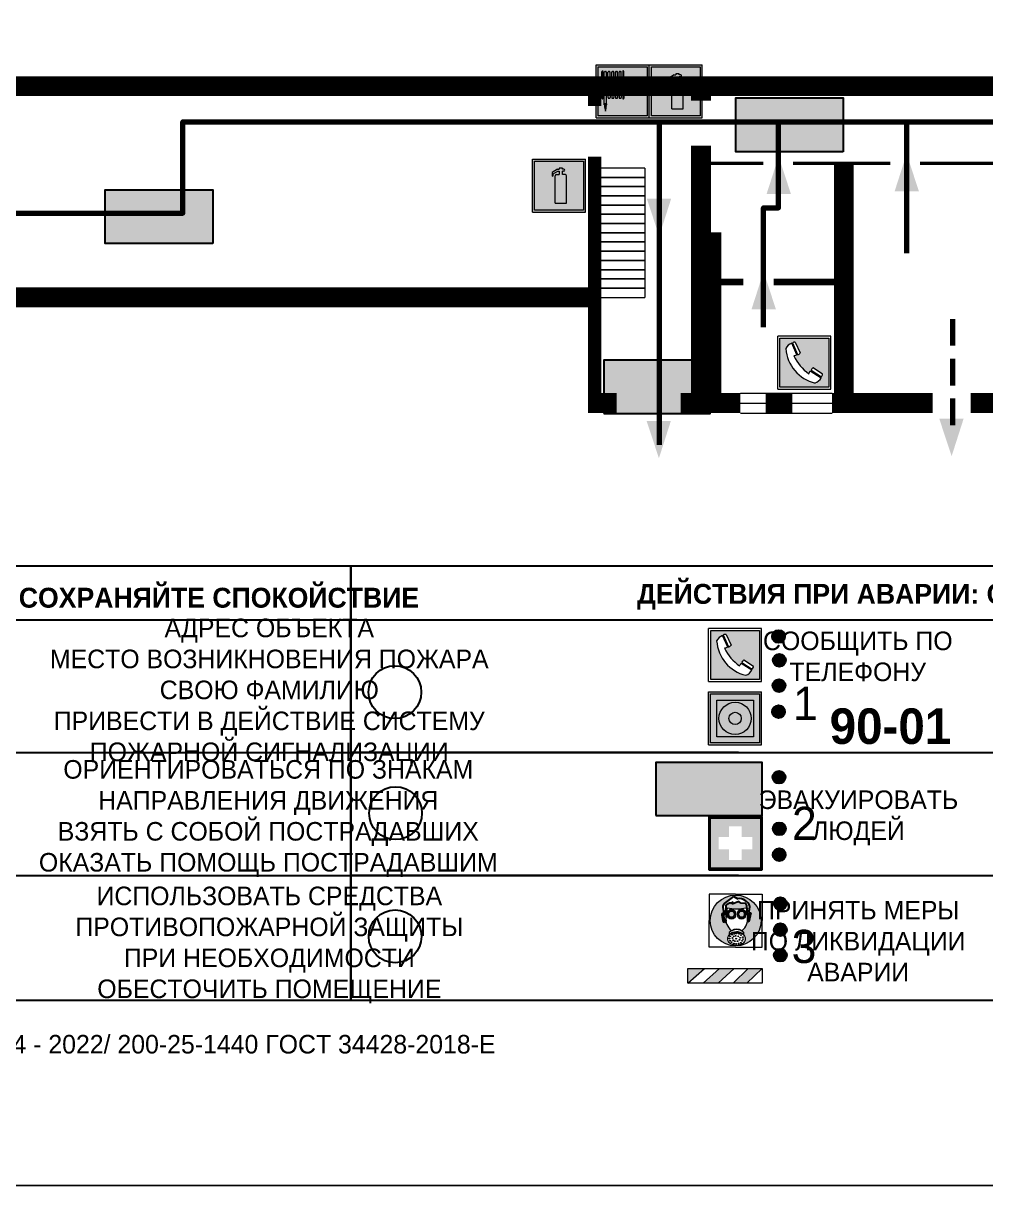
# Model space of a CAD drawing. Header units: millimetres. Extents: x 13810 to 67229, y 12374 to 21950.
# Drawn here: x 44478.2 to 44623.2, y 14153 to 14329.4 of the extents above; entities that cross this region are included whole.
import ezdxf

# ---------------------------------------------------------------- set-up
doc = ezdxf.new("R2010")
doc.units = ezdxf.units.MM
doc.linetypes.add('{ Wide Dash }', pattern=[12, 4, -2, 4, -2])
doc.layers.add('План_Штампы', color=7, linetype='Continuous')
doc.styles.add('обычный', font='arial.ttf')

# ---------------------------------------------------------------- blocks, each defined once
blk = doc.blocks.new('A$C38D26F80')
h = blk.add_hatch(color=5)
h.dxf.hatch_style = 1
h.paths.add_polyline_path([(-8.77, -4.48, 1), (-0.19, -4.48, 1)])
h.paths.add_polyline_path([(-6.75, -3.58), (-6.75, -3.31), (-6.62, -3.22), (-6.5, -3.22), (-6.42, -3.3), (-6.39, -3.28), (-6.59, -2.23), (-6.59, -2.01), (-6.38, -1.58), (-4.76, -0.4), (-4.13, -0.79, -0.362848), (-2.1, -2.1, -0.201049), (-2.17, -2.48, 0.085434), (-2.26, -3.13), (-1.9, -3.16), (-2.25, -4.7), (-2.4, -4.59), (-2.43, -4.34), (-2.36, -4.34), (-2.14, -3.34), (-2.47, -3.42), (-2.58, -1.95), (-2.77, -1.58), (-3.58, -1.52), (-3.92, -1.26), (-5.05, -1.73), (-4.87, -1.39), (-5.41, -1.6), (-5.41, -1.46), (-6.13, -1.87), (-6.18, -3.5), (-6.56, -3.47), (-6.37, -4.59), (-6.16, -4.43), (-6.16, -4.66), (-6.36, -4.79), (-6.37, -4.8), (-6.51, -4.76)], flags=16)
h.paths.add_polyline_path([(-6.51, -4.76), (-6.36, -4.79), (-6.37, -4.8)], flags=0)
h.paths.add_polyline_path([(-5.92, -2.34, 0.089508), (-2.67, -2.35), (-2.48, -3.88, -0.268602), (-3.4, -6.18, 0.262449), (-5.2, -6.18, -0.268602), (-6.11, -3.88)], flags=16)
edge = h.paths.add_edge_path(flags=16)
edge.add_ellipse((-5.19, -3.41), major_axis=(0, 0.842), ratio=0.848992, start_angle=0, end_angle=360)
edge = h.paths.add_edge_path(flags=0)
edge.add_ellipse((-5.19, -3.39), major_axis=(0, 0.665), ratio=0.853798, start_angle=0, end_angle=360)
edge = h.paths.add_edge_path(flags=0)
edge.add_ellipse((-5.19, -3.4), major_axis=(0, 0.528), ratio=0.864094, start_angle=0, end_angle=360)
edge = h.paths.add_edge_path(flags=16)
edge.add_ellipse((-3.47, -3.4), major_axis=(0, 0.842), ratio=0.848992, start_angle=0, end_angle=360)
h.paths.add_polyline_path([(-3.13, -6.45), (-3.13, -6.84, 0.383174), (-5.57, -6.85), (-5.57, -6.49, -0.369952)], flags=16)
edge = h.paths.add_edge_path(flags=0)
edge.add_ellipse((-3.47, -3.39), major_axis=(0, 0.665), ratio=0.853798, start_angle=0, end_angle=360)
edge = h.paths.add_edge_path(flags=0)
edge.add_ellipse((-3.47, -3.4), major_axis=(0, 0.528), ratio=0.864094, start_angle=0, end_angle=360)
edge = h.paths.add_edge_path(flags=16)
edge.add_ellipse((-4.34, -7.57), major_axis=(-1.48, 0), ratio=0.744955, start_angle=0, end_angle=360)
h.paths.add_polyline_path([(-5.01, -6.85, -1), (-5.15, -6.85, -1)], flags=0)
h.paths.add_polyline_path([(-5.33, -7.14, -1), (-5.47, -7.14, -1)], flags=0)
h.paths.add_polyline_path([(-4.61, -6.71, -1), (-4.74, -6.71, -1)], flags=16)
h.paths.add_polyline_path([(-5.43, -7.51, -1), (-5.57, -7.51, -1)], flags=0)
h.paths.add_polyline_path([(-4.26, -6.67, -1), (-4.4, -6.67, -1)], flags=16)
h.paths.add_polyline_path([(-4.74, -7.14, -1), (-4.88, -7.14, -1)], flags=0)
h.paths.add_polyline_path([(-4.93, -7.43, -1), (-5.07, -7.43, -1)], flags=0)
h.paths.add_polyline_path([(-4.41, -7.07, -1), (-4.54, -7.07, -1)], flags=0)
h.paths.add_polyline_path([(-5.33, -7.87, -1), (-5.46, -7.87, -1)], flags=0)
h.paths.add_polyline_path([(-3.8, -6.71, -1), (-3.94, -6.71, -1)], flags=16)
h.paths.add_polyline_path([(-4.85, -7.78, -1), (-4.98, -7.78, -1)], flags=0)
h.paths.add_polyline_path([(-3.96, -7.14, -1), (-4.1, -7.14, -1)], flags=0)
h.paths.add_polyline_path([(-4.33, -7.53, -1), (-4.47, -7.53, -1)], flags=0)
h.paths.add_polyline_path([(-5.09, -8.12, -1), (-5.23, -8.12, -1)], flags=0)
h.paths.add_polyline_path([(-3.5, -6.94, -1), (-3.64, -6.94, -1)], flags=0)
h.paths.add_polyline_path([(-4.54, -7.97, -1), (-4.68, -7.97, -1)], flags=0)
h.paths.add_polyline_path([(-3.66, -7.39, -1), (-3.8, -7.39, -1)], flags=0)
h.paths.add_polyline_path([(-4.73, -8.35, -1), (-4.86, -8.35, -1)], flags=0)
h.paths.add_polyline_path([(-4.09, -7.96, -1), (-4.23, -7.96, -1)], flags=0)
h.paths.add_polyline_path([(-3.77, -7.74, -1), (-3.91, -7.74, -1)], flags=0)
h.paths.add_polyline_path([(-3.22, -7.27, -1), (-3.35, -7.27, -1)], flags=0)
h.paths.add_polyline_path([(-4.34, -8.4, -1), (-4.47, -8.4, -1)], flags=0)
h.paths.add_polyline_path([(-3.16, -7.61, -1), (-3.3, -7.61, -1)], flags=0)
h.paths.add_polyline_path([(-3.9, -8.35, -1), (-4.04, -8.35, -1)], flags=0)
h.paths.add_polyline_path([(-3.32, -7.91, -1), (-3.46, -7.91, -1)], flags=0)
h.paths.add_polyline_path([(-3.55, -8.23, -1), (-3.69, -8.23, -1)], flags=0)
at = {"color": 5, "lineweight": 5}
for p, q in [((-4.48, 0), (-8.96, 0)), ((-8.96, 0), (-8.96, -4.48)), ((-4.48, 0), (0, 0)), ((0, 0), (0, -4.48)), ((-6.59, -2.01), (-6.38, -1.58)), ((-6.38, -1.58), (-4.76, -0.4)), ((-6.13, -1.87), (-6.18, -3.5)), ((-5.41, -1.46), (-6.13, -1.87)), ((-4.87, -1.39), (-5.41, -1.6)), ((-5.41, -1.6), (-5.41, -1.46)), ((-3.92, -1.26), (-5.05, -1.73)), ((-5.05, -1.73), (-4.87, -1.39)), ((-4.76, -0.4), (-4.13, -0.79)), ((-3.58, -1.52), (-3.92, -1.26)), ((-2.77, -1.58), (-3.58, -1.52)), ((-2.58, -1.95), (-2.77, -1.58)), ((-2.47, -3.42), (-2.58, -1.95)), ((-6.75, -3.31), (-6.62, -3.22)), ((-6.75, -3.58), (-6.75, -3.31)), ((-6.51, -4.76), (-6.75, -3.58)), ((-6.62, -3.22), (-6.5, -3.22)), ((-6.59, -2.23), (-6.59, -2.01)), ((-6.39, -3.28), (-6.59, -2.23)), ((-6.18, -3.5), (-6.56, -3.47)), ((-6.56, -3.47), (-6.37, -4.59)), ((-6.5, -3.22), (-6.42, -3.3)), ((-6.42, -3.3), (-6.39, -3.28)), ((-5.92, -2.34), (-6.11, -3.88)), ((-2.67, -2.34), (-2.48, -3.88)), ((-2.14, -3.34), (-2.47, -3.42)), ((-2.36, -4.34), (-2.14, -3.34)), ((-1.9, -3.16), (-2.26, -3.13)), ((-2.25, -4.7), (-1.9, -3.16)), ((-8.96, -8.96), (-8.96, -4.48)), ((-6.37, -4.8), (-6.51, -4.76)), ((-6.37, -4.59), (-6.16, -4.43)), ((-6.16, -4.66), (-6.37, -4.8)), ((-6.16, -4.43), (-6.16, -4.66)), ((-2.43, -4.34), (-2.4, -4.59)), ((-2.43, -4.34), (-2.36, -4.34)), ((-2.4, -4.59), (-2.25, -4.7)), ((0, -8.96), (0, -4.48)), ((-5.57, -6.49), (-5.57, -6.85)), ((-3.13, -6.45), (-3.13, -6.84)), ((-4.48, -8.96), (-8.96, -8.96)), ((-4.48, -8.96), (0, -8.96))]:
    blk.add_line(p, q, dxfattribs=at)
at = {"color": 5}
for p, q in [((-6.59, -2.01), (-6.38, -1.58)), ((-6.38, -1.58), (-4.76, -0.4)), ((-6.13, -1.87), (-6.18, -3.5)), ((-5.41, -1.46), (-6.13, -1.87)), ((-4.87, -1.39), (-5.41, -1.6)), ((-5.41, -1.6), (-5.41, -1.46)), ((-3.92, -1.26), (-5.05, -1.73)), ((-5.05, -1.73), (-4.87, -1.39)), ((-4.76, -0.4), (-4.13, -0.79)), ((-3.58, -1.52), (-3.92, -1.26)), ((-2.77, -1.58), (-3.58, -1.52)), ((-2.58, -1.95), (-2.77, -1.58)), ((-2.47, -3.42), (-2.58, -1.95)), ((-6.75, -3.31), (-6.62, -3.22)), ((-6.75, -3.58), (-6.75, -3.31)), ((-6.51, -4.76), (-6.75, -3.58)), ((-6.62, -3.22), (-6.5, -3.22)), ((-6.59, -2.23), (-6.59, -2.01)), ((-6.39, -3.28), (-6.59, -2.23)), ((-6.18, -3.5), (-6.56, -3.47)), ((-6.56, -3.47), (-6.37, -4.59)), ((-6.5, -3.22), (-6.42, -3.3)), ((-6.42, -3.3), (-6.39, -3.28)), ((-2.14, -3.34), (-2.47, -3.42)), ((-2.36, -4.34), (-2.14, -3.34)), ((-2.26, -3.13), (-1.9, -3.16)), ((-1.9, -3.16), (-2.25, -4.7)), ((-6.37, -4.8), (-6.51, -4.76)), ((-6.36, -4.79), (-6.51, -4.76)), ((-6.37, -4.59), (-6.16, -4.43)), ((-6.16, -4.66), (-6.37, -4.8)), ((-6.16, -4.66), (-6.36, -4.79)), ((-6.16, -4.43), (-6.16, -4.66)), ((-2.4, -4.59), (-2.43, -4.34)), ((-2.43, -4.34), (-2.36, -4.34)), ((-2.25, -4.7), (-2.4, -4.59))]:
    blk.add_line(p, q, dxfattribs=at)
at = {"color": 5, "lineweight": 5}
for centre, radius in [((-4.48, -4.48), 4.29), ((-5.5, -7.51), 0.0678), ((-5.4, -7.14), 0.0678), ((-5.4, -7.87), 0.0678), ((-5.08, -6.85), 0.0678), ((-5, -7.43), 0.0678), ((-4.91, -7.78), 0.0678), ((-4.81, -7.14), 0.0678), ((-4.67, -6.71), 0.0678), ((-4.47, -7.07), 0.0678), ((-4.4, -7.53), 0.0678), ((-4.33, -6.67), 0.0678), ((-4.16, -7.96), 0.0678), ((-4.03, -7.14), 0.0678), ((-3.87, -6.71), 0.0678), ((-3.84, -7.74), 0.0678), ((-3.73, -7.39), 0.0678), ((-3.57, -6.94), 0.0678), ((-3.39, -7.91), 0.0678), ((-3.28, -7.27), 0.0678), ((-3.23, -7.61), 0.0678), ((-5.16, -8.12), 0.0678), ((-4.79, -8.35), 0.0678), ((-4.61, -7.97), 0.0678), ((-4.4, -8.4), 0.0678), ((-3.97, -8.35), 0.0678), ((-3.62, -8.23), 0.0678)]:
    blk.add_circle(centre, radius, dxfattribs=at)
at = {"color": 5}
for centre, radius, start, end in [((-3.89, -2.66), 1.88, 17.387, 97.1599), ((-0.35, -3.07), 1.91, 162.2553, 181.7878), ((-2.6, -2.2), 0.511, 326.3906, 11.8614)]:
    blk.add_arc(centre, radius, start, end, dxfattribs=at)
at = {"color": 5, "lineweight": 5}
for centre, radius, start, end in [((-3.66, -4.24), 2.47, 171.573, 231.7124), ((-4.28, 6.66), 9.15, 259.6987, 280.1569), ((-4.93, -4.24), 2.47, 308.2876, 8.427), ((-0.47, -3.05), 1.79, 161.5846, 182.4584), ((-2.6, -2.2), 0.513, 326.4781, 11.7739), ((-4.33, -7.88), 1.87, 50.358, 131.5662), ((-4.34, -8.2), 1.82, 48.4943, 132.3565), ((-4.3, -7.78), 1.83, 60.5889, 119.4111)]:
    blk.add_arc(centre, radius, start, end, dxfattribs=at)
for centre, major_axis, ratio in [((-5.19, -3.41), (0, 0.842), 0.848992), ((-5.19, -3.39), (0, 0.665), 0.853798), ((-5.19, -3.4), (0, 0.528), 0.864094), ((-3.47, -3.4), (0, 0.842), 0.848992), ((-3.47, -3.39), (0, 0.665), 0.853798), ((-3.47, -3.4), (0, 0.528), 0.864094), ((-4.34, -7.57), (-1.48, 0), 0.744955)]:
    blk.add_ellipse(centre, major_axis=major_axis, ratio=ratio, dxfattribs=at)
blk = doc.blocks.new('A$C47DD6509')
at = {"lineweight": 5}
for points in [[(-8.69, 0), (-11.19, 0), (-11.19, -2.22)], [(-4.22, 0), (-6.45, 0), (-8.91, -2.22), (-6.61, -2.22)], [(0, 0), (-2.09, 0), (-4.36, -2.22), (-2.29, -2.22)]]:
    blk.add_hatch(color=242, dxfattribs=at).paths.add_polyline_path(points)
at = {"color": 242, "lineweight": 5}
for p, q in [((-11.19, -2.22), (-8.69, 0)), ((-11.19, -2.22), (-11.19, 0)), ((-11.19, 0), (-8.69, 0)), ((-11.19, 0), (0, 0)), ((-8.91, -2.22), (-6.45, 0)), ((-6.61, -2.22), (-4.22, 0)), ((-4.36, -2.22), (-2.09, 0)), ((-2.29, -2.22), (0, 0)), ((0, 0), (0, -2.22)), ((0, -2.22), (-11.19, -2.22))]:
    blk.add_line(p, q, dxfattribs=at)
blk = doc.blocks.new('A$C32E8229D')
at = {"true_color": 0xffffff}
blk.add_hatch(color=7, dxfattribs=at).paths.add_polyline_path([(0, 0), (0, -8), (16, -8), (16, 0)])
h = blk.add_hatch(color=126)
h.paths.add_polyline_path([(0.2, -0.2), (15.8, -0.2), (15.8, -7.8), (0.2, -7.8)])
h.paths.add_polyline_path([(13.49, -2.05), (12.08, -2.05), (11.37, -2.63, 0.162397), (11.29, -2.84), (11.29, -3.63), (10.35, -3.63), (10.35, -4.05), (11.68, -4.05), (11.68, -3.48), (12.26, -4.28), (11.29, -5.1), (11.29, -6.78), (11.85, -6.78), (11.85, -5.44), (12.8, -4.64), (12.8, -5.94), (14.46, -5.94), (14.46, -5.39), (13.45, -5.39), (13.45, -3.97), (12.46, -2.59), (13.15, -2.59), (13.69, -3.34), (14.18, -3)], flags=16)
h.paths.add_polyline_path([(10.74, -1.82, 1), (11.8, -1.82, 1)], flags=16)
h.paths.add_polyline_path([(9.39, -3.59), (5.99, -3.59), (6.56, -3.03), (5.91, -3.03), (5.1, -3.83), (5.91, -4.64), (6.56, -4.64), (5.99, -4.09), (9.39, -4.09)], flags=16)
h.paths.add_polyline_path([(4.29, -1.08), (1.72, -1.08), (1.72, -6.6), (4.29, -6.6)], flags=16)
at = {"color": 126}
blk.add_lwpolyline([(16, -8), (0, -8), (0, 0), (16, 0)], close=True, dxfattribs=at)
blk = doc.blocks.new('A$C18900ED3')
h = blk.add_hatch(color=126)
h.paths.add_polyline_path([(-0.18, -0.18), (-7.02, -0.18), (-7.02, -7.02), (-0.18, -7.02)])
h.paths.add_polyline_path([(-5.89, -4.46), (-5.89, -2.77), (-4.46, -2.77), (-4.46, -1.31), (-2.77, -1.31), (-2.77, -2.77), (-1.33, -2.77), (-1.33, -4.46), (-2.77, -4.46), (-2.77, -5.89), (-4.46, -5.89), (-4.46, -4.46)], flags=16)
at = {"color": 126}
for p, q in [((-7.2, 0), (-7.2, -7.2)), ((0, 0), (-7.2, 0)), ((0, -7.2), (0, 0)), ((-7.02, -7.02), (-7.02, -0.18)), ((-7.02, -0.18), (-0.18, -0.18)), ((-0.18, -0.18), (-0.18, -7.02)), ((-7.2, -7.2), (0, -7.2)), ((-0.18, -7.02), (-7.02, -7.02))]:
    blk.add_line(p, q, dxfattribs=at)
blk = doc.blocks.new('A$C456E1F9C')
at = {"lineweight": 5}
h = blk.add_hatch(color=242, dxfattribs=at)
h.paths.add_polyline_path([(0.51, -1.47), (0.51, -13.26), (12.29, -13.26), (12.29, -1.47)])
h.paths.add_polyline_path([(5.42, -4.95, -0.254479), (4.78, -5.4), (3.52, -2.53, -0.209735), (4.23, -2.4)], flags=16)
h.paths.add_polyline_path([(8.53, -8.6), (10.87, -10.17), (10.54, -10.76), (8.03, -9.13, -0.192251)], flags=16)
h.paths.add_polyline_path([(4.61, -5.49, 0.005518), (3.87, -5.72, 0.128647), (7.49, -10.01, 0.00809), (7.83, -9.33), (10.47, -10.97, -0.16736), (8.99, -12.25, -0.327862), (1.95, -3.95, -0.166952), (3.36, -2.62)], flags=16)
at = {"color": 242, "lineweight": 5}
for p, q in [((0, -13.77), (0, -0.97)), ((12.8, -0.97), (0, -0.97)), ((4.61, -5.49), (3.36, -2.62)), ((3.52, -2.53), (4.78, -5.4)), ((4.23, -2.4), (5.42, -4.95)), ((12.8, -13.77), (12.8, -0.97)), ((7.83, -9.33), (10.47, -10.97)), ((8.03, -9.13), (10.54, -10.76)), ((10.81, -10.12), (8.53, -8.6)), ((10.54, -10.76), (10.8, -10.3)), ((10.8, -10.3), (10.81, -10.12)), ((0, -13.77), (12.8, -13.77))]:
    blk.add_line(p, q, dxfattribs=at)
blk.add_lwpolyline([(0.51, -1.47), (12.29, -1.47), (12.29, -13.26), (0.51, -13.26)], close=True, dxfattribs=at)
for centre, radius, start, end in [((4.59, -5.34), 2.99, 114.2845, 152.1974), ((4.02, -3.27), 0.891, 76.3284, 123.7092), ((11.12, -3.31), 9.19, 183.9915, 256.6009), ((14.98, -39.1), 35.17, 107.1487, 108.4135), ((4.68, -4.59), 0.824, 276.9621, 334.0723), ((13.86, -0.94), 11.08, 205.5536, 234.8762), ((-13.31, 0.8), 23.44, 332.5487, 334.4027), ((8.94, -9.5), 0.989, 114.4092, 157.9388), ((7.87, -9.46), 3, 291.9291, 329.9329)]:
    blk.add_arc(centre, radius, start, end, dxfattribs=at)
blk = doc.blocks.new('A$C54414219')
at = {"true_color": 0xffffff}
h = blk.add_hatch(color=7, dxfattribs=at)
h.paths.add_polyline_path([(2.39, -9.45), (2.39, -18.3), (11.23, -18.3), (11.23, -9.45)], flags=0)
h.paths.add_polyline_path([(10.71, -13.87, -1), (2.92, -13.87, -1)], flags=0)
h.paths.add_polyline_path([(8.3, -13.87, -1), (5.33, -13.87, -1)], flags=0)
h.paths.add_polyline_path([(0.41, -7.47), (0.41, -20.27), (13.21, -20.27), (13.21, -7.47)])
h.paths.add_polyline_path([(0.92, -19.77), (12.71, -19.77), (12.71, -7.98), (0.92, -7.98)], flags=16)
h.paths.add_polyline_path([(11.23, -9.45), (11.23, -18.3), (2.39, -18.3), (2.39, -9.45)], flags=0)
at = {"lineweight": 5}
h = blk.add_hatch(color=242, dxfattribs=at)
h.paths.add_polyline_path([(12.71, -7.98), (0.92, -7.98), (0.92, -19.77), (12.71, -19.77)])
h.paths.add_polyline_path([(11.23, -18.3), (2.39, -18.3), (2.39, -9.45), (11.23, -9.45)], flags=16)
h.paths.add_polyline_path([(10.71, -13.87, -1), (2.92, -13.87, -1)], flags=0)
h.paths.add_polyline_path([(8.3, -13.87, -1), (5.33, -13.87, -1)], flags=0)
at = {"true_color": 0xffffff}
h = blk.add_hatch(color=7, dxfattribs=at)
h.paths.add_polyline_path([(2.39, -9.45), (2.39, -18.3), (11.23, -18.3), (11.23, -9.45)])
h.paths.add_polyline_path([(10.71, -13.87, -1), (2.92, -13.87, -1)], flags=16)
h.paths.add_polyline_path([(8.3, -13.87, -1), (5.33, -13.87, -1)], flags=0)
at = {"lineweight": 5}
h = blk.add_hatch(color=242, dxfattribs=at)
h.paths.add_polyline_path([(2.92, -13.87, 1), (10.71, -13.87, 1)])
h.paths.add_polyline_path([(8.3, -13.87, -1), (5.33, -13.87, -1)], flags=16)
at = {"color": 242, "lineweight": 5}
for p, q in [((0.41, -20.27), (0.41, -7.47)), ((0.41, -7.47), (13.21, -7.47)), ((0.41, -7.47), (13.21, -7.47)), ((13.21, -20.27), (13.21, -7.47)), ((0.41, -20.27), (13.21, -20.27))]:
    blk.add_line(p, q, dxfattribs=at)
for points in [[(0.92, -7.98), (12.71, -7.98), (12.71, -19.77), (0.92, -19.77)], [(2.39, -9.45), (11.23, -9.45), (11.23, -18.3), (2.39, -18.3)]]:
    blk.add_lwpolyline(points, close=True, dxfattribs=at)
for radius in [3.89, 1.49]:
    blk.add_circle((6.81, -13.87), radius, dxfattribs=at)
blk = doc.blocks.new('A$C7B4425F7')
at = {"true_color": 0xffffff}
blk.add_hatch(color=7, dxfattribs=at).paths.add_polyline_path([(0, 0), (-16, 0), (-16, -8), (0, -8)])
h = blk.add_hatch(color=126)
h.paths.add_polyline_path([(-0.2, -0.2), (-15.8, -0.2), (-15.8, -7.8), (-0.2, -7.8)])
h.paths.add_polyline_path([(-11.76, -2.03), (-11.76, -3.66), (-11.17, -3.66, -0.568275), (-11.17, -6.18), (-12.58, -6.18), (-12.58, -2.03)], flags=16)
h.paths.add_polyline_path([(-13.33, -4.12, -0.495768), (-13.59, -6.18), (-15.03, -6.18), (-15.03, -2.03), (-13.59, -2.03, -0.487973)], flags=16)
h.paths.add_polyline_path([(-10.25, -2.03), (-9.48, -2.03), (-9.48, -6.18), (-10.25, -6.18)], flags=16)
h.paths.add_polyline_path([(-13.84, -3.69), (-14.24, -3.69), (-14.24, -3.03), (-13.9, -3.03, -0.692621)], flags=0)
h.paths.add_polyline_path([(-9.15, -2.03), (-8.4, -2.03), (-8.04, -3.07), (-7.68, -2.03), (-6.93, -2.03), (-7.64, -4.1), (-6.93, -6.18), (-7.68, -6.18), (-8.04, -5.14), (-8.4, -6.18), (-9.15, -6.18), (-8.44, -4.1)], flags=16)
h.paths.add_polyline_path([(-11.76, -4.46), (-11.42, -4.46, -0.692621), (-11.36, -5.12), (-11.76, -5.12)], flags=0)
h.paths.add_polyline_path([(-13.9, -5.2), (-14.24, -5.2), (-14.24, -4.55), (-13.84, -4.55, -0.708038)], flags=0)
edge = h.paths.add_edge_path(flags=16)
edge.add_ellipse((-5.51, -4.08), major_axis=(0, 2.05), ratio=0.586184, start_angle=0, end_angle=360)
edge = h.paths.add_edge_path(flags=0)
edge.add_ellipse((-5.51, -4.08), major_axis=(0, 1.14), ratio=0.454828, start_angle=0, end_angle=360)
h.paths.add_polyline_path([(-4.13, -4.96, 0.377264), (-3.48, -4.52, 0.0555), (-3.16, -2.03), (-1.66, -2.03), (-1.66, -4.96), (-0.96, -4.96), (-0.96, -7.01), (-1.75, -7.01), (-1.75, -6.18), (-3.3, -6.18), (-3.3, -7.02), (-4.13, -7.02)], flags=16)
h.paths.add_polyline_path([(-2.73, -2.91), (-2.28, -2.91), (-2.28, -4.96), (-3.05, -4.96, 0.079136)], flags=0)
at = {"color": 126}
blk.add_lwpolyline([(-16, -8), (0, -8), (0, 0), (-16, 0)], close=True, dxfattribs=at)
blk = doc.blocks.new('A$C3AD82952')
at = {"true_color": 0xf5f5ff}
h = blk.add_hatch(color=7, dxfattribs=at)
h.dxf.hatch_style = 1
h.paths.add_polyline_path([(8.21, 8.73, 0.414214), (7.89, 9.05), (7.22, 9.05), (7.22, 9.92), (7.59, 9.92, 1), (7.57, 10.36), (7.22, 10.36), (7.22, 10.6), (6.43, 10.6), (6.43, 10.36), (6.01, 10.36), (4.74, 9.59), (4.74, 8.69), (4.98, 8.73), (4.98, 9.26), (6.12, 9.91), (6.43, 9.91), (6.43, 9.05), (5.76, 9.05, 0.414214), (5.44, 8.73), (5.44, 2.2), (8.21, 2.2)], flags=0)
h.paths.add_polyline_path([(12.8, 12.8), (0, 12.8), (0, 0), (12.8, 0)])
h.paths.add_polyline_path([(0.51, 12.29), (12.29, 12.29), (12.29, 0.51), (0.51, 0.51)], flags=16)
h.paths.add_polyline_path([(4.74, 9.59), (6.01, 10.36), (6.43, 10.36), (6.43, 10.6), (7.22, 10.6), (7.22, 10.36), (7.59, 10.36, -0.94586), (7.59, 9.92), (7.22, 9.92), (7.22, 9.05), (7.89, 9.05, -0.414214), (8.21, 8.73), (8.21, 2.2), (5.44, 2.2), (5.44, 8.73, -0.414214), (5.76, 9.05), (6.43, 9.05), (6.43, 9.91), (6.12, 9.91), (4.98, 9.26), (4.98, 8.73), (4.74, 8.69)], flags=0)
h = blk.add_hatch(color=242)
h.dxf.hatch_style = 1
h.paths.add_polyline_path([(12.29, 12.29), (0.51, 12.29), (0.51, 0.51), (12.29, 0.51)])
h.paths.add_polyline_path([(4.74, 8.69), (4.74, 9.59), (6.01, 10.36), (6.43, 10.36), (6.43, 10.6), (7.22, 10.6), (7.22, 10.36), (7.59, 10.36, -0.94586), (7.59, 9.92), (7.22, 9.92), (7.22, 9.05), (7.89, 9.05, -0.414214), (8.21, 8.73), (8.21, 2.2), (5.44, 2.2), (5.44, 8.73, -0.414214), (5.76, 9.05), (6.43, 9.05), (6.43, 9.91), (6.12, 9.91), (4.98, 9.26), (4.98, 8.73)], flags=16)
h = blk.add_hatch(color=7, dxfattribs=at)
h.dxf.hatch_style = 1
h.paths.add_polyline_path([(8.21, 8.73, 0.414214), (7.89, 9.05), (7.22, 9.05), (7.22, 9.92), (7.59, 9.92, 1), (7.57, 10.36), (7.22, 10.36), (7.22, 10.6), (6.43, 10.6), (6.43, 10.36), (6.01, 10.36), (4.74, 9.59), (4.74, 8.69), (4.98, 8.73), (4.98, 9.26), (6.12, 9.91), (6.43, 9.91), (6.43, 9.05), (5.76, 9.05, 0.414214), (5.44, 8.73), (5.44, 2.2), (8.21, 2.2)])
at = {"color": 242, "lineweight": 5}
for p, q in [((0, 0), (0, 12.8)), ((0, 12.8), (12.8, 12.8)), ((12.8, 0), (12.8, 12.8)), ((6.01, 10.36), (4.74, 9.59)), ((4.74, 9.59), (4.74, 8.69)), ((4.74, 8.69), (4.98, 8.73)), ((4.98, 9.26), (6.12, 9.91)), ((4.98, 8.73), (4.98, 9.26)), ((5.44, 2.2), (5.44, 8.73)), ((5.76, 9.05), (6.43, 9.05)), ((6.01, 10.36), (6.43, 10.36)), ((6.12, 9.91), (6.43, 9.91)), ((7.22, 10.6), (6.43, 10.6)), ((6.43, 10.6), (6.43, 10.36)), ((6.43, 9.91), (6.43, 9.05)), ((7.22, 10.36), (7.22, 10.6)), ((7.59, 10.36), (7.22, 10.36)), ((7.22, 9.05), (7.22, 9.92)), ((7.59, 9.92), (7.22, 9.92)), ((7.89, 9.05), (7.22, 9.05)), ((8.21, 2.2), (8.21, 8.73)), ((0, 0), (12.8, 0)), ((5.44, 2.2), (8.21, 2.2))]:
    blk.add_line(p, q, dxfattribs=at)
blk.add_lwpolyline([(0.51, 12.29), (12.29, 12.29), (12.29, 0.51), (0.51, 0.51)], close=True, dxfattribs=at)
for centre, radius, start, end in [((5.76, 8.73), 0.32, 90, 180), ((7.58, 10.14), 0.223, 273.1875, 86.8125), ((7.89, 8.73), 0.32, 0, 90)]:
    blk.add_arc(centre, radius, start, end, dxfattribs=at)
blk = doc.blocks.new('A$C37112FD5')
at = {"true_color": 0xf5f5ff}
h = blk.add_hatch(color=7, dxfattribs=at)
h.dxf.hatch_style = 1
h.paths.add_polyline_path([(12.8, -7.4), (0, -7.4), (0, -20.2), (12.8, -20.2)])
h.paths.add_polyline_path([(12.29, -7.91), (12.29, -19.69), (0.51, -19.69), (0.51, -7.91)], flags=16)
h.paths.add_polyline_path([(4.98, -9.04, -0.42597), (5.17, -9.22), (5.17, -12.25), (5.17, -15.29, -0.432244), (4.98, -15.47), (4.83, -15.47, -0.42597), (4.64, -15.29), (4.64, -12.25), (4.64, -9.22, -0.432244), (4.83, -9.04)], flags=0)
h.paths.add_polyline_path([(4.28, -9.22), (4.28, -12.25), (4.28, -15.29, -0.432244), (4.09, -15.47), (3.94, -15.47, -0.42597), (3.75, -15.29), (3.75, -12.25), (3.75, -9.22, -0.432244), (3.94, -9.04), (4.09, -9.04, -0.42597)], flags=0)
h.paths.add_polyline_path([(5.72, -9.04), (5.87, -9.04, -0.42597), (6.06, -9.22), (6.06, -12.25), (6.06, -15.29, -0.432244), (5.87, -15.47), (5.72, -15.47, -0.42597), (5.53, -15.29), (5.53, -12.25), (5.53, -9.22, -0.432244)], flags=0)
h.paths.add_polyline_path([(6.42, -8.9), (6.5, -8.9, -0.42597), (6.69, -9.08), (6.69, -12.03), (8.21, -12.03, -15.824349), (8.21, -12.47), (6.69, -12.47), (6.69, -15.42, -0.432244), (6.5, -15.6), (6.42, -15.6)], flags=0)
h.paths.add_polyline_path([(3.39, -9.22), (3.39, -12.25), (3.39, -15.29, -0.432244), (3.2, -15.47), (3.05, -15.47, -0.42597), (2.85, -15.29), (2.85, -12.25), (2.85, -9.22, -0.432244), (3.05, -9.04), (3.2, -9.04, -0.42597)], flags=0)
h.paths.add_polyline_path([(2.5, -9.22), (2.5, -16.71), (1.96, -16.71), (1.96, -9.22, -0.432244), (2.15, -9.04), (2.31, -9.04, -0.42597)], flags=0)
h.paths.add_polyline_path([(1.61, -8.9), (1.61, -15.6), (1.57, -15.6, -0.42597), (1.37, -15.42), (1.37, -12.03), (1.37, -9.09, -0.432244), (1.57, -8.9)], flags=0)
h.paths.add_polyline_path([(9.76, -10.81), (9.76, -12.03), (8.49, -12.03, -0.336371)], flags=0)
h.paths.add_polyline_path([(8.49, -12.47), (9.76, -12.47), (9.76, -13.7, -0.336371)], flags=0)
h.paths.add_polyline_path([(10.11, -10.81, -0.336371), (11.38, -12.03), (10.11, -12.03)], flags=0)
h.paths.add_polyline_path([(10.11, -12.47), (11.38, -12.47, -0.336371), (10.11, -13.7)], flags=0)
h.paths.add_polyline_path([(2.5, -16.84), (2.5, -17.05), (1.97, -17.05), (1.97, -16.84)], flags=0)
h.paths.add_polyline_path([(2.5, -17.24, -0.033778), (2.24, -18.6, -0.033778), (1.97, -17.24)], flags=0)
h = blk.add_hatch(color=242)
h.dxf.hatch_style = 1
h.paths.add_polyline_path([(12.29, -7.91), (0.51, -7.91), (0.51, -19.69), (12.29, -19.69)])
h.paths.add_polyline_path([(6.42, -15.6), (6.42, -8.9), (6.5, -8.9, -0.42597), (6.69, -9.08), (6.69, -12.03), (8.21, -12.03, -15.824349), (8.21, -12.47), (6.69, -12.47), (6.69, -15.42, -0.432244), (6.5, -15.6)], flags=16)
h.paths.add_polyline_path([(5.87, -15.47), (5.72, -15.47, -0.42597), (5.53, -15.29), (5.53, -12.25), (5.53, -9.22, -0.432244), (5.72, -9.04), (5.87, -9.04, -0.42597), (6.06, -9.22), (6.06, -12.25), (6.06, -15.29, -0.432244)], flags=16)
h.paths.add_polyline_path([(4.98, -15.47), (4.83, -15.47, -0.42597), (4.64, -15.29), (4.64, -12.25), (4.64, -9.22, -0.432244), (4.83, -9.04), (4.98, -9.04, -0.42597), (5.17, -9.22), (5.17, -12.25), (5.17, -15.29, -0.432244)], flags=16)
h.paths.add_polyline_path([(4.09, -15.47), (3.94, -15.47, -0.42597), (3.75, -15.29), (3.75, -12.25), (3.75, -9.22, -0.432244), (3.94, -9.04), (4.09, -9.04, -0.42597), (4.28, -9.22), (4.28, -12.25), (4.28, -15.29, -0.432244)], flags=16)
h.paths.add_polyline_path([(3.2, -15.47), (3.05, -15.47, -0.42597), (2.85, -15.29), (2.85, -12.25), (2.85, -9.22, -0.432244), (3.05, -9.04), (3.2, -9.04, -0.42597), (3.39, -9.22), (3.39, -12.25), (3.39, -15.29, -0.432244)], flags=16)
h.paths.add_polyline_path([(2.5, -17.05), (1.97, -17.05), (1.97, -16.84), (2.5, -16.84)], flags=16)
h.paths.add_polyline_path([(2.5, -17.24, -0.033778), (2.24, -18.6, -0.033778), (1.97, -17.24)], flags=16)
h.paths.add_polyline_path([(2.5, -16.71), (1.96, -16.71), (1.96, -9.22, -0.432244), (2.15, -9.04), (2.31, -9.04, -0.42597), (2.5, -9.22)], flags=16)
h.paths.add_polyline_path([(1.61, -15.6), (1.57, -15.6, -0.42597), (1.37, -15.42), (1.37, -12.03), (1.37, -9.09, -0.432244), (1.57, -8.9), (1.61, -8.9)], flags=16)
h.paths.add_polyline_path([(8.49, -12.47), (9.76, -12.47), (9.76, -13.7, -0.336371)], flags=0)
h.paths.add_polyline_path([(10.11, -13.7), (10.11, -12.47), (11.38, -12.47, -0.336371)], flags=0)
h.paths.add_polyline_path([(8.49, -12.03, -0.336371), (9.76, -10.81), (9.76, -12.03)], flags=0)
h.paths.add_polyline_path([(10.11, -12.03), (10.11, -10.81, -0.336371), (11.38, -12.03)], flags=0)
h = blk.add_hatch(color=7, dxfattribs=at)
h.dxf.hatch_style = 1
h.paths.add_polyline_path([(1.61, -8.9), (1.57, -8.9, 0.432244), (1.37, -9.09), (1.37, -12.03), (1.37, -15.42, 0.42597), (1.57, -15.6), (1.61, -15.6)])
h.paths.add_polyline_path([(2.5, -9.22, 0.42597), (2.31, -9.04), (2.15, -9.04, 0.432244), (1.96, -9.22), (1.96, -16.71), (2.5, -16.71)])
h.paths.add_polyline_path([(2.5, -16.84), (1.97, -16.84), (1.97, -17.05), (2.5, -17.05)])
h.paths.add_polyline_path([(2.5, -17.24), (1.97, -17.24, 0.033778), (2.24, -18.6, 0.033778)])
h.paths.add_polyline_path([(3.39, -12.25), (3.39, -9.22, 0.42597), (3.2, -9.04), (3.05, -9.04, 0.432244), (2.85, -9.22), (2.85, -12.25), (2.85, -15.29, 0.42597), (3.05, -15.47), (3.2, -15.47, 0.432244), (3.39, -15.29)])
h.paths.add_polyline_path([(4.28, -12.25), (4.28, -9.22, 0.42597), (4.09, -9.04), (3.94, -9.04, 0.432244), (3.75, -9.22), (3.75, -12.25), (3.75, -15.29, 0.42597), (3.94, -15.47), (4.09, -15.47, 0.432244), (4.28, -15.29)])
h.paths.add_polyline_path([(5.17, -12.25), (5.17, -9.22, 0.42597), (4.98, -9.04), (4.83, -9.04, 0.432244), (4.64, -9.22), (4.64, -12.25), (4.64, -15.29, 0.42597), (4.83, -15.47), (4.98, -15.47, 0.432244), (5.17, -15.29)])
h.paths.add_polyline_path([(6.06, -12.25), (6.06, -9.22, 0.42597), (5.87, -9.04), (5.72, -9.04, 0.432244), (5.53, -9.22), (5.53, -12.25), (5.53, -15.29, 0.42597), (5.72, -15.47), (5.87, -15.47, 0.432244), (6.06, -15.29)])
h.paths.add_polyline_path([(6.69, -12.47), (8.21, -12.47, 15.824349), (8.21, -12.03), (6.69, -12.03), (6.69, -9.08, 0.42597), (6.5, -8.9), (6.42, -8.9), (6.42, -15.6), (6.5, -15.6, 0.432244), (6.69, -15.42)])
h.paths.add_polyline_path([(8.49, -12.47), (9.76, -12.47), (9.76, -13.7, -0.336371)], flags=16)
h.paths.add_polyline_path([(8.49, -12.03, -0.336371), (9.76, -10.81), (9.76, -12.03)], flags=16)
h.paths.add_polyline_path([(10.11, -12.47), (11.38, -12.47, -0.336371), (10.11, -13.7)], flags=16)
h.paths.add_polyline_path([(10.11, -12.03), (10.11, -10.81, -0.336371), (11.38, -12.03)], flags=16)
h = blk.add_hatch(color=242)
h.dxf.hatch_style = 1
h.paths.add_polyline_path([(9.76, -10.81, 0.336371), (8.49, -12.03), (9.76, -12.03)])
h.paths.add_polyline_path([(10.11, -10.81), (10.11, -12.03), (11.38, -12.03, 0.336371)])
h.paths.add_polyline_path([(11.38, -12.47), (10.11, -12.47), (10.11, -13.7, 0.336371)])
h.paths.add_polyline_path([(9.76, -12.47), (8.49, -12.47, 0.336371), (9.76, -13.7)])
at = {"color": 242, "lineweight": 5}
for p, q in [((0, -20.2), (0, -7.4)), ((0, -7.4), (12.8, -7.4)), ((12.8, -20.2), (12.8, -7.4)), ((1.37, -12.03), (1.37, -9.08)), ((1.57, -8.9), (1.61, -8.9)), ((1.61, -8.9), (1.61, -15.6)), ((1.96, -16.71), (1.96, -9.22)), ((2.15, -9.04), (2.31, -9.04)), ((2.5, -16.71), (2.5, -9.22)), ((2.85, -12.25), (2.85, -9.22)), ((3.05, -9.04), (3.2, -9.04)), ((3.39, -12.25), (3.39, -9.22)), ((3.75, -12.25), (3.75, -9.22)), ((3.94, -9.04), (4.09, -9.04)), ((4.28, -12.25), (4.28, -9.22)), ((4.64, -12.25), (4.64, -9.22)), ((4.83, -9.04), (4.98, -9.04)), ((5.17, -12.25), (5.17, -9.22)), ((5.53, -12.25), (5.53, -9.22)), ((5.72, -9.04), (5.87, -9.04)), ((6.06, -12.25), (6.06, -9.22)), ((6.42, -8.9), (6.42, -15.6)), ((6.5, -8.9), (6.42, -8.9)), ((6.69, -12.03), (6.69, -9.08)), ((9.76, -10.81), (9.76, -12.03)), ((10.11, -10.81), (10.11, -12.03)), ((1.37, -12.03), (1.37, -15.42)), ((2.85, -12.25), (2.85, -15.29)), ((3.39, -12.25), (3.39, -15.29)), ((3.75, -12.25), (3.75, -15.29)), ((4.28, -12.25), (4.28, -15.29)), ((4.64, -12.25), (4.64, -15.29)), ((5.17, -12.25), (5.17, -15.29)), ((5.53, -12.25), (5.53, -15.29)), ((6.06, -12.25), (6.06, -15.29)), ((8.21, -12.03), (6.69, -12.03)), ((8.21, -12.47), (6.69, -12.47)), ((6.69, -12.47), (6.69, -15.42)), ((9.76, -12.03), (8.49, -12.03)), ((9.76, -12.47), (8.49, -12.47)), ((9.76, -12.47), (9.76, -13.7)), ((11.38, -12.03), (10.11, -12.03)), ((11.38, -12.47), (10.11, -12.47)), ((10.11, -12.47), (10.11, -13.7)), ((1.57, -15.6), (1.61, -15.6)), ((1.96, -16.71), (2.5, -16.71)), ((1.97, -16.84), (2.5, -16.84)), ((1.97, -17.05), (1.97, -16.84)), ((2.5, -16.84), (2.5, -17.05)), ((3.05, -15.47), (3.2, -15.47)), ((3.94, -15.47), (4.09, -15.47)), ((4.83, -15.47), (4.98, -15.47)), ((5.72, -15.47), (5.87, -15.47)), ((6.42, -15.6), (6.5, -15.6)), ((2.5, -17.05), (1.97, -17.05)), ((1.97, -17.24), (2.5, -17.24)), ((0, -20.2), (12.8, -20.2))]:
    blk.add_line(p, q, dxfattribs=at)
blk.add_lwpolyline([(0.51, -7.91), (12.29, -7.91), (12.29, -19.69), (0.51, -19.69)], close=True, dxfattribs=at)
for centre, radius, start, end in [((1.56, -9.09), 0.182, 87.1027, 180.6071), ((2.15, -9.22), 0.182, 87.1027, 180.6071), ((2.32, -9.22), 0.182, 359.3929, 92.8973), ((3.04, -9.22), 0.182, 87.1027, 180.6071), ((3.21, -9.22), 0.182, 359.3929, 92.8973), ((3.93, -9.22), 0.182, 87.1027, 180.6071), ((4.1, -9.22), 0.182, 359.3929, 92.8973), ((4.82, -9.22), 0.182, 87.1027, 180.6071), ((4.99, -9.22), 0.182, 359.3929, 92.8973), ((5.71, -9.22), 0.182, 87.1027, 180.6071), ((5.88, -9.22), 0.182, 359.3929, 92.8973), ((6.51, -9.09), 0.182, 359.3929, 92.8973), ((9.93, -12.25), 1.74, 187.2319, 172.7681), ((9.93, -12.25), 1.46, 96.9927, 171.3585), ((9.93, -12.25), 1.46, 8.6415, 83.0073), ((9.93, -12.25), 1.46, 188.6415, 263.0073), ((9.93, -12.25), 1.46, 276.9927, 351.3585), ((1.56, -15.42), 0.182, 179.3929, 272.8973), ((3.04, -15.29), 0.182, 179.3929, 272.8973), ((3.21, -15.29), 0.182, 267.1027, 0.6071), ((3.93, -15.29), 0.182, 179.3929, 272.8973), ((4.1, -15.29), 0.182, 267.1027, 0.6071), ((4.82, -15.29), 0.182, 179.3929, 272.8973), ((4.99, -15.29), 0.182, 267.1027, 0.6071), ((5.71, -15.29), 0.182, 179.3929, 272.8973), ((5.88, -15.29), 0.182, 267.1027, 0.6071), ((6.51, -15.42), 0.182, 267.1027, 0.6071), ((12.17, -15.98), 10.27, 187.041, 194.7793), ((-7.7, -15.98), 10.27, 345.2207, 352.959)]:
    blk.add_arc(centre, radius, start, end, dxfattribs=at)

msp = doc.modelspace()

# ---------------------------------------------------------------- hatches: boundary and pattern name
at = {"lineweight": 0}
h = msp.add_hatch(color=256, dxfattribs=at)
h.dxf.hatch_style = 1
h.paths.add_polyline_path([(44591.01, 14236.95, 1), (44592.94, 14236.95, 1)])
h = msp.add_hatch(color=256, dxfattribs=at)
h.dxf.hatch_style = 1
h.paths.add_polyline_path([(44591.11, 14233.36, 1), (44593.04, 14233.36, 1)])
h = msp.add_hatch(color=256, dxfattribs=at)
h.dxf.hatch_style = 1
h.paths.add_polyline_path([(44591.07, 14229.55, 1), (44593, 14229.55, 1)])
h = msp.add_hatch(color=256, dxfattribs=at)
h.dxf.hatch_style = 1
h.paths.add_polyline_path([(44590.99, 14225.62, 1), (44592.92, 14225.62, 1)])
h = msp.add_hatch(color=256, dxfattribs=at)
h.dxf.hatch_style = 1
h.paths.add_polyline_path([(44591.07, 14215.74, 1), (44593.01, 14215.74, 1)])
h = msp.add_hatch(color=256, dxfattribs=at)
h.dxf.hatch_style = 1
h.paths.add_polyline_path([(44591.11, 14207.96, 1), (44593.05, 14207.96, 1)])
h = msp.add_hatch(color=256, dxfattribs=at)
h.dxf.hatch_style = 1
h.paths.add_polyline_path([(44591.11, 14204.06, 1), (44593.04, 14204.06, 1)])
h = msp.add_hatch(color=256, dxfattribs=at)
h.dxf.hatch_style = 1
h.paths.add_polyline_path([(44591.27, 14196.7, 1), (44593.2, 14196.7, 1)])
h = msp.add_hatch(color=256, dxfattribs=at)
h.dxf.hatch_style = 1
h.paths.add_polyline_path([(44591.26, 14192.76, 1), (44593.19, 14192.76, 1)])
h = msp.add_hatch(color=256, dxfattribs=at)
h.dxf.hatch_style = 1
h.paths.add_polyline_path([(44591.26, 14188.92, 1), (44593.19, 14188.92, 1)])

# ---------------------------------------------------------------- linework, layer by layer
at = {"color": 126, "lineweight": 0, "true_color": 0x008754}
for points in [[(44358.4, 14549.23), (44958.4, 14549.23), (44958.4, 14154.23), (44358.4, 14154.23)], [(44358.4, 14549.23), (44958.4, 14549.23), (44958.4, 14154.23), (44358.4, 14154.23)], [(44358.4, 14549.23), (44958.4, 14549.23), (44958.4, 14154.23), (44358.4, 14154.23)], [(44358.4, 14549.23), (44958.4, 14549.23), (44958.4, 14154.23), (44358.4, 14154.23)], [(44358.4, 14154.23), (44958.4, 14154.23), (44958.4, 13759.23), (44358.4, 13759.23)], [(44358.4, 14154.23), (44958.4, 14154.23), (44958.4, 13759.23), (44358.4, 13759.23)], [(44358.4, 14154.23), (44958.4, 14154.23), (44958.4, 13759.23), (44358.4, 13759.23)], [(44358.4, 14154.23), (44958.4, 14154.23), (44958.4, 13759.23), (44358.4, 13759.23)]]:
    msp.add_lwpolyline(points, close=True, dxfattribs=at)
at = {"lineweight": 0}
for points, const_width in [([(44427.25, 14319.89), (44668.54, 14319.89)], 3), ([(44564.26, 14316.89), (44564.26, 14319.89)], 2), ([(44580.28, 14317.69), (44580.28, 14319.89)], 3), ([(44580.28, 14310.91), (44580.28, 14272.13)], 3), ([(44564.26, 14272.13), (44564.26, 14309.27)], 2), ([(44589.68, 14308.26), (44580.28, 14308.26)], 0.5), ([(44594.15, 14308.26), (44608.79, 14308.26)], 0.5), ([(44601.81, 14308.26), (44601.81, 14272.13)], 3), ([(44613.28, 14308.26), (44653.9, 14308.26)], 0.5), ([(44429.37, 14298.37), (44429.37, 14288.06), (44564.26, 14288.06)], 3), ([(44582.1, 14297.85), (44582.1, 14272.57)], 2.5), ([(44586.67, 14290.37), (44582.1, 14290.37)], 1), ([(44591.23, 14290.37), (44601.81, 14290.37)], 1), ([(44567.59, 14272.13), (44563.26, 14272.13)], 3), ([(44577.21, 14272.13), (44586.21, 14272.13)], 3), ([(44590.04, 14272.13), (44594.04, 14272.13)], 3), ([(44600.04, 14272.13), (44615.2, 14272.13)], 3), ([(44620.91, 14272.13), (44625.42, 14272.13)], 3)]:
    msp.add_lwpolyline(points, dxfattribs=dict(at, const_width=const_width))
at = {"color": 126, "lineweight": 100, "true_color": 0x008754}
for points in [[(44435.55, 14300.77), (44502.2, 14300.77), (44502.2, 14314.52), (44679.49, 14314.52), (44679.49, 14304.21)], [(44573.98, 14314.52), (44573.98, 14265.85)], [(44589.7, 14283.59), (44589.7, 14301.55), (44591.97, 14301.55), (44591.97, 14314.52)], [(44611.24, 14314.52), (44611.24, 14294.7)]]:
    msp.add_lwpolyline(points, dxfattribs=at)
at = {"lineweight": 0}
for points in [[(44571.81, 14307.54), (44564.26, 14307.54)], [(44571.81, 14307.54), (44571.81, 14288.06)], [(44571.81, 14306.15), (44564.26, 14306.15)], [(44564.26, 14306.15), (44571.81, 14306.15)], [(44571.81, 14304.76), (44564.26, 14304.76)], [(44564.26, 14304.76), (44571.81, 14304.76)], [(44571.81, 14303.37), (44564.26, 14303.37)], [(44564.26, 14303.37), (44571.81, 14303.37)], [(44571.81, 14301.97), (44564.26, 14301.97)], [(44564.26, 14301.97), (44571.81, 14301.97)], [(44571.81, 14300.58), (44564.26, 14300.58)], [(44564.26, 14300.58), (44571.81, 14300.58)], [(44571.81, 14299.19), (44564.26, 14299.19)], [(44564.26, 14299.19), (44571.81, 14299.19)], [(44571.81, 14297.8), (44564.26, 14297.8)], [(44564.26, 14297.8), (44571.81, 14297.8)], [(44571.81, 14296.41), (44564.26, 14296.41)], [(44564.26, 14296.41), (44571.81, 14296.41)], [(44571.81, 14295.02), (44564.26, 14295.02)], [(44564.26, 14295.02), (44571.81, 14295.02)], [(44571.81, 14293.62), (44564.26, 14293.62)], [(44564.26, 14293.62), (44571.81, 14293.62)], [(44571.81, 14292.23), (44564.26, 14292.23)], [(44564.26, 14292.23), (44571.81, 14292.23)], [(44571.81, 14290.84), (44564.26, 14290.84)], [(44564.26, 14290.84), (44571.81, 14290.84)], [(44571.81, 14289.45), (44564.26, 14289.45)], [(44564.26, 14289.45), (44571.81, 14289.45)], [(44564.26, 14288.06), (44571.81, 14288.06)], [(44586.21, 14273.63), (44600.04, 14273.63)], [(44586.21, 14272.13), (44600.04, 14272.13)], [(44586.21, 14270.63), (44600.04, 14270.63)]]:
    msp.add_lwpolyline(points, dxfattribs=at)
at = {"color": 126, "linetype": '{ Wide Dash }', "lineweight": 100, "true_color": 0x008754}
msp.add_lwpolyline([(44618.17, 14284.8), (44618.17, 14267.95)], dxfattribs=at)
for points in [[(44383.76, 14239.48), (44527.53, 14239.48), (44527.53, 14247.53), (44383.76, 14247.53)], [(44527.53, 14239.48), (44671.29, 14239.48), (44671.29, 14247.53), (44527.53, 14247.53)], [(44383.76, 14239.48), (44527.53, 14239.48), (44527.53, 14182.08), (44383.76, 14182.08)], [(44527.53, 14239.48), (44671.29, 14239.48), (44671.29, 14182.08), (44527.53, 14182.08)]]:
    msp.add_lwpolyline(points, close=True)
for points in [[(44442.18, 14219.49), (44383.76, 14219.49), (44527.53, 14219.49)], [(44585.94, 14219.49), (44527.53, 14219.49), (44671.29, 14219.49)], [(44442.18, 14200.91), (44383.76, 14200.91), (44527.53, 14200.91)], [(44585.94, 14200.91), (44527.53, 14200.91), (44671.29, 14200.91)]]:
    msp.add_lwpolyline(points)
for centre, radius in [((44591.97, 14236.95), 0.966), ((44592.08, 14233.36), 0.966), ((44534.15, 14228.56), 3.98), ((44592.04, 14229.55), 0.966), ((44591.96, 14225.62), 0.966), ((44592.04, 14215.74), 0.966), ((44534.25, 14210.33), 3.98), ((44592.08, 14207.96), 0.966), ((44592.07, 14204.06), 0.966), ((44592.23, 14196.7), 0.966), ((44534.18, 14191.76), 3.98), ((44592.23, 14192.76), 0.966), ((44592.23, 14188.92), 0.966)]:
    msp.add_circle(centre, radius)
at = {"layer": 'План_Штампы', "color": 126, "true_color": 0x008754}
for points in [[(44593.83, 14303.66), (44590.17, 14303.66), (44591.98, 14309.28)], [(44613.12, 14304.05), (44609.46, 14304.05), (44611.27, 14309.67)], [(44572.12, 14302.93), (44575.78, 14302.92), (44573.98, 14297.3)], [(44591.57, 14286.28), (44587.9, 14286.28), (44589.71, 14291.91)], [(44572.08, 14269.45), (44575.74, 14269.44), (44573.94, 14263.82)], [(44616.19, 14269.76), (44619.85, 14269.76), (44618.05, 14264.13)]]:
    msp.add_solid(points, dxfattribs=at)

# ---------------------------------------------------------------- block references
for name, p, xscale, yscale, zscale in [('A$C37112FD5', (44564.48, 14327.74), 0.6249984004534781, 0.6249984004534781, 0.6249984004534781), ('A$C3AD82952', (44572.48, 14315.11), 0.625, 0.625, 0.625), ('A$C3AD82952', (44554.88, 14300.9), 0.625, 0.625, 0.625), ('A$C456E1F9C', (44591.85, 14282.81), 0.625, 0.625, 0.625), ('A$C456E1F9C', (44581.42, 14238.76), 0.625, 0.625, 0.625), ('A$C54414219', (44581.16, 14233.28), 0.625, 0.625, 0.625), ('A$C18900ED3', (44589.48, 14209.81), 1.111111111007631, 1.111111111007631, 1.111111111007631), ('A$C38D26F80', (44589.5, 14198.14), 0.8928571427240968, 0.8928571427240968, 0.8928571427240968)]:
    msp.add_blockref(name, p, dxfattribs=dict(xscale=xscale, yscale=yscale, zscale=zscale))
at = {"xscale": -1}
msp.add_blockref('A$C32E8229D', (44589.48, 14217.96), dxfattribs=at)
at = {"color": 242, "true_color": 0xc1121c}
msp.add_blockref('A$C47DD6509', (44589.5, 14186.93), dxfattribs=at)
at = {"layer": 'План_Штампы', "color": 126, "true_color": 0x008754, "xscale": 1.012510887696, "yscale": 1.012510887696, "zscale": 1.012510887696, "rotation": 359.9978653237145}
for p in [(44585.51, 14318.12), (44490.5, 14304.27)]:
    msp.add_blockref('A$C32E8229D', p, dxfattribs=at)
at = {"layer": 'План_Штампы'}
msp.add_blockref('A$C7B4425F7', (44581.64, 14278.58), dxfattribs=at)

# ---------------------------------------------------------------- texts
at = {"lineweight": 0, "attachment_point": 5, "style": 'обычный'}
for s, insert, char_height, width in [('{\\fProxima Nova Rg|b1|i0|c204|p2;ДЕЙСТВИЯ ПРИ ПОЖАРЕ: СОХРАНЯЙТЕ СПОКОЙСТВИЕ\\H1.6644x; }', (44480.92, 14242.36), 3, 175.1736), ('{\\fProxima Nova Rg|b1|i0|c204|p2;ДЕЙСТВИЯ ПРИ АВАРИИ: СОХРАНЯЙТЕ СПОКОЙСТВИЕ\\H1.6644x; }', (44627.14, 14242.94), 3, 175.1736), ('\\pi-8.4,l8.4,t8.4;{\\fProxima Nova Rg|b0|i0|c204|p2;АДРЕС ОБЪЕКТА\\PМЕСТО ВОЗНИКНОВЕНИЯ ПОЖАРА \\PСВОЮ ФАМИЛИЮ\\PПРИВЕСТИ В ДЕЙСТВИЕ СИСТЕМУ \\PПОЖАРНОЙ СИГНАЛИЗАЦИИ}', (44515.22, 14228.5), 2.8, 126.6484), ('{\\fProxima Nova Rg|b0|i0|c204|p2;СООБЩИТЬ ПО \\PТЕЛЕФОНУ}', (44603.91, 14233.94), 2.8, 126.6484), ('{\\fProxima Nova Rg|b0|i0|c204|p2;1\\H1.1667x; }', (44596.01, 14226.87), 5, 126.6484), ('{\\fProxima Nova Rg|b1|i0|c204|p2;\\H1.0714x;90-01\\fProxima Nova Rg|b0|i0|c204|p2;\\H0.93331x; \\H1.3449x; }', (44608.83, 14223.4), 5, 126.6484), ('\\pi-8.4,l8.4,t8.4;{\\fProxima Nova Rg|b0|i0|c204|p2;ОРИЕНТИРОВАТЬСЯ ПО ЗНАКАМ \\PНАПРАВЛЕНИЯ ДВИЖЕНИЯ\\PВЗЯТЬ С СОБОЙ ПОСТРАДАВШИХ\\PОКАЗАТЬ ПОМОЩЬ ПОСТРАДАВШИМ}', (44515.07, 14209.52), 2.8, 126.6484), ('{\\fProxima Nova Rg|b0|i0|c204|p2;ЭВАКУИРОВАТЬ \\PЛЮДЕЙ}', (44604.01, 14209.61), 2.8, 126.6484), ('{\\fProxima Nova Rg|b0|i0|c204|p2;2\\H1.1967x; }', (44595.86, 14208.79), 5, 126.6484), ('\\pi-8.4,l8.4,t8.4;{\\fProxima Nova Rg|b0|i0|c204|p2;ИСПОЛЬЗОВАТЬ СРЕДСТВА \\PПРОТИВОПОЖАРНОЙ ЗАЩИТЫ \\PПРИ НЕОБХОДИМОСТИ \\PОБЕСТОЧИТЬ ПОМЕЩЕНИЕ}', (44515.23, 14190.45), 2.8, 126.6484), ('{\\fProxima Nova Rg|b0|i0|c204|p2;ПРИНЯТЬ МЕРЫ \\PПО ЛИКВИДАЦИИ \\PАВАРИИ}', (44603.97, 14191.04), 2.8, 126.6484), ('{\\fProxima Nova Rg|b0|i0|c204|p2;3\\H1.1967x; }', (44595.8, 14190.21), 5, 126.6484), ('\\pi-8.4,l8.4,t8.4;{\\fProxima Nova Rg|b0|i0|c204|p2;ИЗГОТОВИТЕЛЬ: ИП АНДРЕЕВ А. А.\\fProxima Nova Rg|b0|i0|c0|p2; \\fProxima Nova Rg|b0|i0|c204|p2;ФП-24 - 2022/ 200-25-1440 ГОСТ 34428-2018-Е\\H1.2266x; }', (44475.28, 14175.1), 2.8, 191.3484)]:
    msp.add_mtext(s, dxfattribs=dict(at, insert=insert, char_height=char_height, width=width))

doc.saveas('drawing.dxf')
